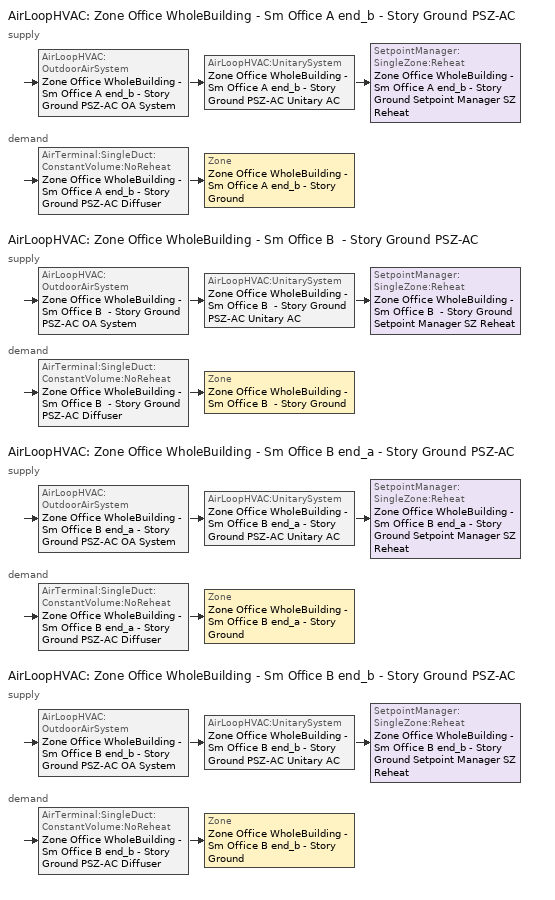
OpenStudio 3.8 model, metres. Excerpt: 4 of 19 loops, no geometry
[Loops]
AirLoopHVAC 'Zone Office WholeBuilding - Sm Office A end_b - Story Ground PSZ-AC'
 supply: AirLoopHVAC:OutdoorAirSystem 'Zone Office WholeBuilding - Sm Office A end_b - Story Ground PSZ-AC OA System' > AirLoopHVAC:UnitarySystem 'Zone Office WholeBuilding - Sm Office A end_b - Story Ground PSZ-AC Unitary AC' > SetpointManager:SingleZone:Reheat 'Zone Office WholeBuilding - Sm Office A end_b - Story Ground Setpoint Manager SZ Reheat'
 demand: AirTerminal:SingleDuct:ConstantVolume:NoReheat 'Zone Office WholeBuilding - Sm Office A end_b - Story Ground PSZ-AC Diffuser' > Zone 'Zone Office WholeBuilding - Sm Office A end_b - Story Ground'
AirLoopHVAC 'Zone Office WholeBuilding - Sm Office B  - Story Ground PSZ-AC'
 supply: AirLoopHVAC:OutdoorAirSystem 'Zone Office WholeBuilding - Sm Office B  - Story Ground PSZ-AC OA System' > AirLoopHVAC:UnitarySystem 'Zone Office WholeBuilding - Sm Office B  - Story Ground PSZ-AC Unitary AC' > SetpointManager:SingleZone:Reheat 'Zone Office WholeBuilding - Sm Office B  - Story Ground Setpoint Manager SZ Reheat'
 demand: AirTerminal:SingleDuct:ConstantVolume:NoReheat 'Zone Office WholeBuilding - Sm Office B  - Story Ground PSZ-AC Diffuser' > Zone 'Zone Office WholeBuilding - Sm Office B  - Story Ground'
AirLoopHVAC 'Zone Office WholeBuilding - Sm Office B end_a - Story Ground PSZ-AC'
 supply: AirLoopHVAC:OutdoorAirSystem 'Zone Office WholeBuilding - Sm Office B end_a - Story Ground PSZ-AC OA System' > AirLoopHVAC:UnitarySystem 'Zone Office WholeBuilding - Sm Office B end_a - Story Ground PSZ-AC Unitary AC' > SetpointManager:SingleZone:Reheat 'Zone Office WholeBuilding - Sm Office B end_a - Story Ground Setpoint Manager SZ Reheat'
 demand: AirTerminal:SingleDuct:ConstantVolume:NoReheat 'Zone Office WholeBuilding - Sm Office B end_a - Story Ground PSZ-AC Diffuser' > Zone 'Zone Office WholeBuilding - Sm Office B end_a - Story Ground'
AirLoopHVAC 'Zone Office WholeBuilding - Sm Office B end_b - Story Ground PSZ-AC'
 supply: AirLoopHVAC:OutdoorAirSystem 'Zone Office WholeBuilding - Sm Office B end_b - Story Ground PSZ-AC OA System' > AirLoopHVAC:UnitarySystem 'Zone Office WholeBuilding - Sm Office B end_b - Story Ground PSZ-AC Unitary AC' > SetpointManager:SingleZone:Reheat 'Zone Office WholeBuilding - Sm Office B end_b - Story Ground Setpoint Manager SZ Reheat'
 demand: AirTerminal:SingleDuct:ConstantVolume:NoReheat 'Zone Office WholeBuilding - Sm Office B end_b - Story Ground PSZ-AC Diffuser' > Zone 'Zone Office WholeBuilding - Sm Office B end_b - Story Ground'
[Sizing:Zone] Zone Cooling Design Supply Air Temperature Input Method=SupplyAirTemperature; Zone Cooling Design Supply Air Temperature {C}=12.7778; Zone Cooling Design Supply Air Temperature Difference {deltaC}=11.11; Zone Heating Design Supply Air Temperature Input Method=SupplyAirTemperature; Zone Heating Design Supply Air Temperature {C}=50; Zone Heating Design Supply Air Temperature Difference {deltaC}=11.11; Zone Cooling Design Supply Air Humidity Ratio {kg-H2O/kg-air}=0.0085; Zone Heating Design Supply Air Humidity Ratio {kg-H2O/kg-air}=0.008; Cooling Design Air Flow Method=DesignDay; Heating Design Air Flow Method=DesignDay; Account for Dedicated Outdoor Air System=No; Dedicated Outdoor Air System Control Strategy=NeutralSupplyAir; Dedicated Outdoor Air Low Setpoint Temperature for Design {C}=autosize; Dedicated Outdoor Air High Setpoint Temperature for Design {C}=autosize; Zone Load Sizing Method=Sensible Load Only No Latent Load; Zone Latent Cooling Design Supply Air Humidity Ratio Input Method=HumidityRatioDifference; Zone Cooling Design Supply Air Humidity Ratio Difference {kgWater/kgDryAir}=0.005; Zone Latent Heating Design Supply Air Humidity Ratio Input Method=HumidityRatioDifference; Zone Humidification Design Supply Air Humidity Ratio Difference {kgWater/kgDryAir}=0.005
Zone Office WholeBuilding - Sm Office B end_a - Story Ground; Zone Office WholeBuilding - Sm Office B  - Story Ground; Zone Office WholeBuilding - Sm Office A end_b - Story Ground; Zone Office WholeBuilding - Sm Office B end_b - Story Ground
[Zone equipment]
Zone Office WholeBuilding - Sm Office B end_a - Story Ground: Zone Office WholeBuilding - Sm Office B end_a - Story Ground PSZ-AC Diffuser
Zone Office WholeBuilding - Sm Office B  - Story Ground: Zone Office WholeBuilding - Sm Office B  - Story Ground PSZ-AC Diffuser
Zone Office WholeBuilding - Sm Office A end_b - Story Ground: Zone Office WholeBuilding - Sm Office A end_b - Story Ground PSZ-AC Diffuser
Zone Office WholeBuilding - Sm Office B end_b - Story Ground: Zone Office WholeBuilding - Sm Office B end_b - Story Ground PSZ-AC Diffuser
[AirLoopHVAC] Design Return Air Flow Fraction of Supply Air Flow=1
Name | Availability Schedule | Design Supply Air Flow Rate {m3/s}
Zone Office WholeBuilding - Sm Office A end_b - Story Ground PSZ-AC | Zone Office WholeBuilding - Sm Office A end_b - Story Ground PSZ-AC_constant_night_fan_schedule | 0.113704
Zone Office WholeBuilding - Sm Office B  - Story Ground PSZ-AC | Zone Office WholeBuilding - Sm Office B  - Story Ground PSZ-AC_constant_night_fan_schedule | 0.603379
Zone Office WholeBuilding - Sm Office B end_a - Story Ground PSZ-AC | Zone Office WholeBuilding - Sm Office B end_a - Story Ground PSZ-AC_constant_night_fan_schedule | 0.140631
Zone Office WholeBuilding - Sm Office B end_b - Story Ground PSZ-AC | Zone Office WholeBuilding - Sm Office B end_b - Story Ground PSZ-AC_constant_night_fan_schedule | 0.217226
[Sizing:System] Type of Load to Size On=Sensible; Central Heating Maximum System Air Flow Ratio=1; Preheat Design Temperature {C}=7.22222; Preheat Design Humidity Ratio {kg-H2O/kg-Air}=0.008; Precool Design Temperature {C}=12.7778; Precool Design Humidity Ratio {kg-H2O/kg-Air}=0.008; Central Cooling Design Supply Air Temperature {C}=12.7778; Central Heating Design Supply Air Temperature {C}=50; Sizing Option=Coincident; 100% Outdoor Air in Cooling=No; 100% Outdoor Air in Heating=No; Central Cooling Design Supply Air Humidity Ratio {kg-H2O/kg-Air}=0.0085; Central Heating Design Supply Air Humidity Ratio {kg-H2O/kg-Air}=0.008; Cooling Design Air Flow Method=DesignDay; Heating Design Air Flow Method=DesignDay; System Outdoor Air Method=ZoneSum; Zone Maximum Outdoor Air Fraction=1; Cooling Supply Air Flow Rate Per Floor Area {m3/s-m2}=0.00996765; Cooling Fraction of Autosized Cooling Supply Air Flow Rate=1; Cooling Supply Air Flow Rate Per Unit Cooling Capacity {m3/s-W}=3.94755e-05; Heating Supply Air Flow Rate Per Floor Area {m3/s-m2}=0.00996765; Heating Fraction of Autosized Heating Supply Air Flow Rate=1; Heating Fraction of Autosized Cooling Supply Air Flow Rate=1; Heating Supply Air Flow Rate Per Unit Heating Capacity {m3/s-W}=3.15882e-05; Cooling Design Capacity Method=CoolingDesignCapacity; Cooling Design Capacity Per Floor Area {W/m2}=234.7; Fraction of Autosized Cooling Design Capacity=1; Heating Design Capacity Method=HeatingDesignCapacity; Heating Design Capacity Per Floor Area {W/m2}=157; Fraction of Autosized Heating Design Capacity=1; Central Cooling Capacity Control Method=OnOff; Occupant Diversity=1
Name | Design Outdoor Air Flow Rate {m3/s} | Cooling Design Capacity {W} | Heating Design Capacity {W}
Zone Office WholeBuilding - Sm Office A end_b - Story Ground PSZ-AC | 0.113704 | 1298.68 | 3554.84
Zone Office WholeBuilding - Sm Office B  - Story Ground PSZ-AC | 0.603379 | 7552.17 | 12421.46
Zone Office WholeBuilding - Sm Office B end_a - Story Ground PSZ-AC | 0.140631 | 1359.45 | 4944.5
Zone Office WholeBuilding - Sm Office B end_b - Story Ground PSZ-AC | 0.217226 | 2602.81 | 4950.14
[SetpointManager:SingleZone:Reheat] Minimum Supply Air Temperature {C}=12.7778; Maximum Supply Air Temperature {C}=50
Name | Control Zone | Setpoint Node or NodeList
Zone Office WholeBuilding - Sm Office A end_b - Story Ground Setpoint Manager SZ Reheat | Zone Office WholeBuilding - Sm Office A end_b - Story Ground | Zone Office WholeBuilding - Sm Office A end_b - Story Ground PSZ-AC Supply Outlet Node
Zone Office WholeBuilding - Sm Office B  - Story Ground Setpoint Manager SZ Reheat | Zone Office WholeBuilding - Sm Office B  - Story Ground | Zone Office WholeBuilding - Sm Office B  - Story Ground PSZ-AC Supply Outlet Node
Zone Office WholeBuilding - Sm Office B end_a - Story Ground Setpoint Manager SZ Reheat | Zone Office WholeBuilding - Sm Office B end_a - Story Ground | Zone Office WholeBuilding - Sm Office B end_a - Story Ground PSZ-AC Supply Outlet Node
Zone Office WholeBuilding - Sm Office B end_b - Story Ground Setpoint Manager SZ Reheat | Zone Office WholeBuilding - Sm Office B end_b - Story Ground | Zone Office WholeBuilding - Sm Office B end_b - Story Ground PSZ-AC Supply Outlet Node
[Coil:Heating:Gas] Availability Schedule=Always On Discrete; Gas Burner Efficiency=0.8; On Cycle Parasitic Electric Load {W}=0; Off Cycle Parasitic Gas Load {W}=0
Name | Nominal Capacity {W}
Zone Office WholeBuilding - Sm Office A end_b - Story Ground PSZ-AC Gas Htg Coil 16kBtu/hr 0.8 Thermal Eff | 3554.84
Zone Office WholeBuilding - Sm Office B  - Story Ground PSZ-AC Gas Htg Coil 167kBtu/hr 0.8 Thermal Eff | 24060.7
Zone Office WholeBuilding - Sm Office B end_a - Story Ground PSZ-AC Gas Htg Coil 27kBtu/hr 0.8 Thermal Eff | 4944.5
Zone Office WholeBuilding - Sm Office B end_b - Story Ground PSZ-AC Gas Htg Coil 35kBtu/hr 0.8 Thermal Eff | 7023.73
[Coil:Heating:Electric] Availability Schedule=Always Off Discrete; Efficiency=1; Nominal Capacity {W}=0
Zone Office WholeBuilding - Sm Office A end_b - Story Ground PSZ-AC No Heat; Zone Office WholeBuilding - Sm Office B  - Story Ground PSZ-AC No Heat; Zone Office WholeBuilding - Sm Office B end_a - Story Ground PSZ-AC No Heat; Zone Office WholeBuilding - Sm Office B end_b - Story Ground PSZ-AC No Heat
[Coil:Cooling:DX:SingleSpeed] Availability Schedule=Always On Discrete; Rated Sensible Heat Ratio=0.800655; Rated Evaporator Fan Power Per Volume Flow Rate 2017 {W/(m3/s)}=773.3; Rated Evaporator Fan Power Per Volume Flow Rate 2023 {W/(m3/s)}=934.4; Total Cooling Capacity Function of Temperature Curve=DOE Ref DX Clg Coil Cool-Cap-fT; Total Cooling Capacity Function of Flow Fraction Curve=DOE Ref DX Clg Coil Cool-CAP-fFlow; Energy Input Ratio Function of Temperature Curve=DOE Ref DX Clg Coil Cool-EIR-fT; Energy Input Ratio Function of Flow Fraction Curve=DOE Ref DX Clg Coil Cool-EIR-fFlow; Part Load Fraction Correlation Curve=DOE Ref DX Clg Coil Cool-PLF-fPLR; Minimum Outdoor Dry-Bulb Temperature for Compressor Operation {C}=-25; Nominal Time for Condensate Removal to Begin {s}=0; Ratio of Initial Moisture Evaporation Rate and Steady State Latent Capacity=0; Maximum Cycling Rate {cycles/hr}=0; Latent Capacity Time Constant {s}=0; Condenser Type=AirCooled; Evaporative Condenser Effectiveness=0.9; Evaporative Condenser Air Flow Rate {m3/s}=autosize; Evaporative Condenser Pump Rated Power Consumption {W}=autosize; Crankcase Heater Capacity {W}=0; Maximum Outdoor Dry-Bulb Temperature for Crankcase Heater Operation {C}=10; Basin Heater Capacity {W/K}=0; Basin Heater Setpoint Temperature {C}=2
Name | Rated Total Cooling Capacity {W} | Rated COP {W/W} | Rated Air Flow Rate {m3/s}
Zone Office WholeBuilding - Sm Office A end_b - Story Ground PSZ-AC 1spd DX AC Clg Coil 9kBtu/hr 11.06SEER 10kBtu/hr 9.7SEER | 1882.21 | 3.14722 | 0.113704
Zone Office WholeBuilding - Sm Office B  - Story Ground PSZ-AC 1spd DX AC Clg Coil 89kBtu/hr 9.63EER 98kBtu/hr 8.9EER | 9988.07 | 3.09963 | 0.603379
Zone Office WholeBuilding - Sm Office B end_a - Story Ground PSZ-AC 1spd DX AC Clg Coil 15kBtu/hr 11.06SEER 16kBtu/hr 9.7SEER | 2327.94 | 3.14722 | 0.140631
Zone Office WholeBuilding - Sm Office B end_b - Story Ground PSZ-AC 1spd DX AC Clg Coil 19kBtu/hr 11.06SEER 21kBtu/hr 9.7SEER | 3595.85 | 3.14722 | 0.217226
[Fan:OnOff] Availability Schedule=Always On Discrete; Pressure Rise {Pa}=622.722; Motor In Airstream Fraction=1
Name | Fan Total Efficiency | Maximum Flow Rate {m3/s} | Motor Efficiency | Fan Power Ratio Function of Speed Ratio Curve | Fan Efficiency Ratio Function of Speed Ratio Curve
Zone Office WholeBuilding - Sm Office A end_b - Story Ground PSZ-AC Fan | 0.53625 | 0.113704 | 0.825 | Fan On Off Power Curve 2 | Fan On Off Efficiency Curve 2
Zone Office WholeBuilding - Sm Office B  - Story Ground PSZ-AC Fan | 0.56875 | 0.603379 | 0.875 | Fan On Off Power Curve 3 | Fan On Off Efficiency Curve 3
Zone Office WholeBuilding - Sm Office B end_a - Story Ground PSZ-AC Fan | 0.53625 | 0.140631 | 0.825 | Fan On Off Power Curve 4 | Fan On Off Efficiency Curve 4
Zone Office WholeBuilding - Sm Office B end_b - Story Ground PSZ-AC Fan | 0.53625 | 0.217226 | 0.825 | Fan On Off Power Curve 5 | Fan On Off Efficiency Curve 5
[AirLoopHVAC:UnitarySystem] Control Type=Load; Dehumidification Control Type=None; Availability Schedule=Always On Discrete; Fan Placement=DrawThrough; DX Heating Coil Sizing Ratio=1; Use DOAS DX Cooling Coil=No; DOAS DX Cooling Coil Leaving Minimum Air Temperature {C}=2; Latent Load Control=SensibleOnlyLoadControl; Supply Air Flow Rate Method During Cooling Operation=SupplyAirFlowRate; Supply Air Flow Rate Method During Heating Operation=SupplyAirFlowRate; Supply Air Flow Rate Method When No Cooling or Heating is Required=None; No Load Supply Air Flow Rate Control Set To Low Speed=Yes; Maximum Supply Air Temperature {C}=50; Maximum Outdoor Dry-Bulb Temperature for Supplemental Heater Operation {C}=21; Ancilliary On-Cycle Electric Power {W}=0; Ancilliary Off-Cycle Electric Power {W}=0
Name | Controlling Zone or Thermostat Location | Supply Fan | Supply Air Fan Operating Mode Schedule | Heating Coil | Cooling Coil | Supplemental Heating Coil | Supply Air Flow Rate During Cooling Operation {m3/s} | Supply Air Flow Rate During Heating Operation {m3/s}
Zone Office WholeBuilding - Sm Office A end_b - Story Ground PSZ-AC Unitary AC | Zone Office WholeBuilding - Sm Office A end_b - Story Ground | Zone Office WholeBuilding - Sm Office A end_b - Story Ground PSZ-AC Fan | Zone Office WholeBuilding - Sm Office A end_b - Story Ground PSZ-AC_constant_night_fan_schedule | Zone Office WholeBuilding - Sm Office A end_b - Story Ground PSZ-AC Gas Htg Coil 16kBtu/hr 0.8 Thermal Eff | Zone Office WholeBuilding - Sm Office A end_b - Story Ground PSZ-AC 1spd DX AC Clg Coil 9kBtu/hr 11.06SEER 10kBtu/hr 9.7SEER | Zone Office WholeBuilding - Sm Office A end_b - Story Ground PSZ-AC No Heat | 0.113704 | 0.113704
Zone Office WholeBuilding - Sm Office B  - Story Ground PSZ-AC Unitary AC | Zone Office WholeBuilding - Sm Office B  - Story Ground | Zone Office WholeBuilding - Sm Office B  - Story Ground PSZ-AC Fan | Zone Office WholeBuilding - Sm Office B  - Story Ground PSZ-AC_constant_night_fan_schedule | Zone Office WholeBuilding - Sm Office B  - Story Ground PSZ-AC Gas Htg Coil 167kBtu/hr 0.8 Thermal Eff | Zone Office WholeBuilding - Sm Office B  - Story Ground PSZ-AC 1spd DX AC Clg Coil 89kBtu/hr 9.63EER 98kBtu/hr 8.9EER | Zone Office WholeBuilding - Sm Office B  - Story Ground PSZ-AC No Heat | 0.603379 | 0.603379
Zone Office WholeBuilding - Sm Office B end_a - Story Ground PSZ-AC Unitary AC | Zone Office WholeBuilding - Sm Office B end_a - Story Ground | Zone Office WholeBuilding - Sm Office B end_a - Story Ground PSZ-AC Fan | Zone Office WholeBuilding - Sm Office B end_a - Story Ground PSZ-AC_constant_night_fan_schedule | Zone Office WholeBuilding - Sm Office B end_a - Story Ground PSZ-AC Gas Htg Coil 27kBtu/hr 0.8 Thermal Eff | Zone Office WholeBuilding - Sm Office B end_a - Story Ground PSZ-AC 1spd DX AC Clg Coil 15kBtu/hr 11.06SEER 16kBtu/hr 9.7SEER | Zone Office WholeBuilding - Sm Office B end_a - Story Ground PSZ-AC No Heat | 0.140631 | 0.140631
Zone Office WholeBuilding - Sm Office B end_b - Story Ground PSZ-AC Unitary AC | Zone Office WholeBuilding - Sm Office B end_b - Story Ground | Zone Office WholeBuilding - Sm Office B end_b - Story Ground PSZ-AC Fan | Zone Office WholeBuilding - Sm Office B end_b - Story Ground PSZ-AC_constant_night_fan_schedule | Zone Office WholeBuilding - Sm Office B end_b - Story Ground PSZ-AC Gas Htg Coil 35kBtu/hr 0.8 Thermal Eff | Zone Office WholeBuilding - Sm Office B end_b - Story Ground PSZ-AC 1spd DX AC Clg Coil 19kBtu/hr 11.06SEER 21kBtu/hr 9.7SEER | Zone Office WholeBuilding - Sm Office B end_b - Story Ground PSZ-AC No Heat | 0.217226 | 0.217226
[Controller:OutdoorAir] Economizer Control Type=NoEconomizer; Economizer Control Action Type=ModulateFlow; Economizer Maximum Limit Dry-Bulb Temperature {C}=28; Economizer Maximum Limit Enthalpy {J/kg}=64000; Lockout Type=LockoutWithCompressor; Minimum Limit Type=FixedMinimum; High Humidity Control=No; Heat Recovery Bypass Control Type=BypassWhenWithinEconomizerLimits; Economizer Operation Staging=InterlockedWithMechanicalCooling
Name | Minimum Outdoor Air Flow Rate {m3/s} | Maximum Outdoor Air Flow Rate {m3/s} | Minimum Outdoor Air Schedule | Controller Mechanical Ventilation
Zone Office WholeBuilding - Sm Office A end_b - Story Ground PSZ-AC OA System Controller | 0.0106188 | 0.113704 | Zone Office WholeBuilding - Sm Office A end_b - Story Ground PSZ-AC_night_ventcycle_schedule | Controller Mechanical Ventilation 3
Zone Office WholeBuilding - Sm Office B  - Story Ground PSZ-AC OA System Controller | 0.174482 | 0.603379 | Zone Office WholeBuilding - Sm Office B  - Story Ground PSZ-AC_night_ventcycle_schedule | Controller Mechanical Ventilation 4
Zone Office WholeBuilding - Sm Office B end_a - Story Ground PSZ-AC OA System Controller | 0.0255869 | 0.140631 | Zone Office WholeBuilding - Sm Office B end_a - Story Ground PSZ-AC_night_ventcycle_schedule | Controller Mechanical Ventilation 5
Zone Office WholeBuilding - Sm Office B end_b - Story Ground PSZ-AC OA System Controller | 0.0255869 | 0.217226 | Zone Office WholeBuilding - Sm Office B end_b - Story Ground PSZ-AC_night_ventcycle_schedule | Controller Mechanical Ventilation 6
[Controller:MechanicalVentilation] Availability Schedule=Always On Discrete
Controller Mechanical Ventilation 3; Controller Mechanical Ventilation 4; Controller Mechanical Ventilation 5; Controller Mechanical Ventilation 6
[AirLoopHVAC:OutdoorAirSystem]
Name | Controller
Zone Office WholeBuilding - Sm Office A end_b - Story Ground PSZ-AC OA System | Zone Office WholeBuilding - Sm Office A end_b - Story Ground PSZ-AC OA System Controller
Zone Office WholeBuilding - Sm Office B  - Story Ground PSZ-AC OA System | Zone Office WholeBuilding - Sm Office B  - Story Ground PSZ-AC OA System Controller
Zone Office WholeBuilding - Sm Office B end_a - Story Ground PSZ-AC OA System | Zone Office WholeBuilding - Sm Office B end_a - Story Ground PSZ-AC OA System Controller
Zone Office WholeBuilding - Sm Office B end_b - Story Ground PSZ-AC OA System | Zone Office WholeBuilding - Sm Office B end_b - Story Ground PSZ-AC OA System Controller
[AvailabilityManager:NightCycle] Applicability Schedule=Always On Discrete; Control Type=CycleOnAny; Thermostat Tolerance {deltaC}=1; Cycling Run Time {s}=1800
Availability Manager Night Cycle 1; Availability Manager Night Cycle 2; Availability Manager Night Cycle 3; Availability Manager Night Cycle 4; Availability Manager Night Cycle 5; Availability Manager Night Cycle 6; Availability Manager Night Cycle 7; Availability Manager Night Cycle 8; Availability Manager Night Cycle 9; Availability Manager Night Cycle 10; Availability Manager Night Cycle 11; Availability Manager Night Cycle 12; Availability Manager Night Cycle 13; Availability Manager Night Cycle 14; Availability Manager Night Cycle 15; Availability Manager Night Cycle 16; Availability Manager Night Cycle 17; Availability Manager Night Cycle 18
[AirTerminal:SingleDuct:ConstantVolume:NoReheat] Availability Schedule=Always On Discrete
Name | Maximum Air Flow Rate {m3/s}
Zone Office WholeBuilding - Sm Office A end_b - Story Ground PSZ-AC Diffuser | 0.113704
Zone Office WholeBuilding - Sm Office B  - Story Ground PSZ-AC Diffuser | 0.603379
Zone Office WholeBuilding - Sm Office B end_a - Story Ground PSZ-AC Diffuser | 0.140631
Zone Office WholeBuilding - Sm Office B end_b - Story Ground PSZ-AC Diffuser | 0.217226
[Schedule:Constant]
Name | Value
Always On Discrete; Zone Office WholeBuilding - Sm Office A end_b - Story Ground PSZ-AC_night_ventcycle_schedule; Zone Office WholeBuilding - Sm Office A end_b - Story Ground PSZ-AC_constant_night_fan_schedule; Zone Office WholeBuilding - Sm Office B  - Story Ground PSZ-AC_night_ventcycle_schedule; Zone Office WholeBuilding - Sm Office B  - Story Ground PSZ-AC_constant_night_fan_schedule; Zone Office WholeBuilding - Sm Office B end_a - Story Ground PSZ-AC_night_ventcycle_schedule; Zone Office WholeBuilding - Sm Office B end_a - Story Ground PSZ-AC_constant_night_fan_schedule; Zone Office WholeBuilding - Sm Office B end_b - Story Ground PSZ-AC_night_ventcycle_schedule; Zone Office WholeBuilding - Sm Office B end_b - Story Ground PSZ-AC_constant_night_fan_schedule | 1
Always Off Discrete | 0
[Curve:Exponent] Coefficient1 Constant=1; Coefficient2 Constant=0; Coefficient3 Constant=0; Minimum Value of x=0; Maximum Value of x=1
Fan On Off Power Curve 2; Fan On Off Power Curve 3; Fan On Off Power Curve 4; Fan On Off Power Curve 5
[Curve:Cubic] Coefficient1 Constant=1; Coefficient2 x=0; Coefficient3 x**2=0; Coefficient4 x**3=0
Name | Minimum Value of x | Maximum Value of x
Fan On Off Efficiency Curve 2; Fan On Off Efficiency Curve 3; Fan On Off Efficiency Curve 4; Fan On Off Efficiency Curve 5 | 0 | 1
DOE Ref DX Clg Coil Cool-CAP-fFlow; DOE Ref DX Clg Coil Cool-EIR-fFlow | -100 | 100
[Curve:Biquadratic] Minimum Value of x=-100; Maximum Value of x=100; Minimum Value of y=-100; Maximum Value of y=100
Name | Coefficient1 Constant | Coefficient2 x | Coefficient3 x**2 | Coefficient4 y | Coefficient5 y**2 | Coefficient6 x*y
DOE Ref DX Clg Coil Cool-Cap-fT | 0.971212 | -0.0152755 | 0.00144345 | -0.00039321 | -6.8364e-06 | -0.000290596
DOE Ref DX Clg Coil Cool-EIR-fT | 0.286871 | 0.0239022 | -0.000810648 | 0.0134585 | 0.000338936 | -0.000487004
[Curve:Quadratic]
DOE Ref DX Clg Coil Cool-PLF-fPLR: Coefficient1 Constant=0.909496; Coefficient2 x=0.0986477; Coefficient3 x**2=-0.00819488; Minimum Value of x=0; Maximum Value of x=1
